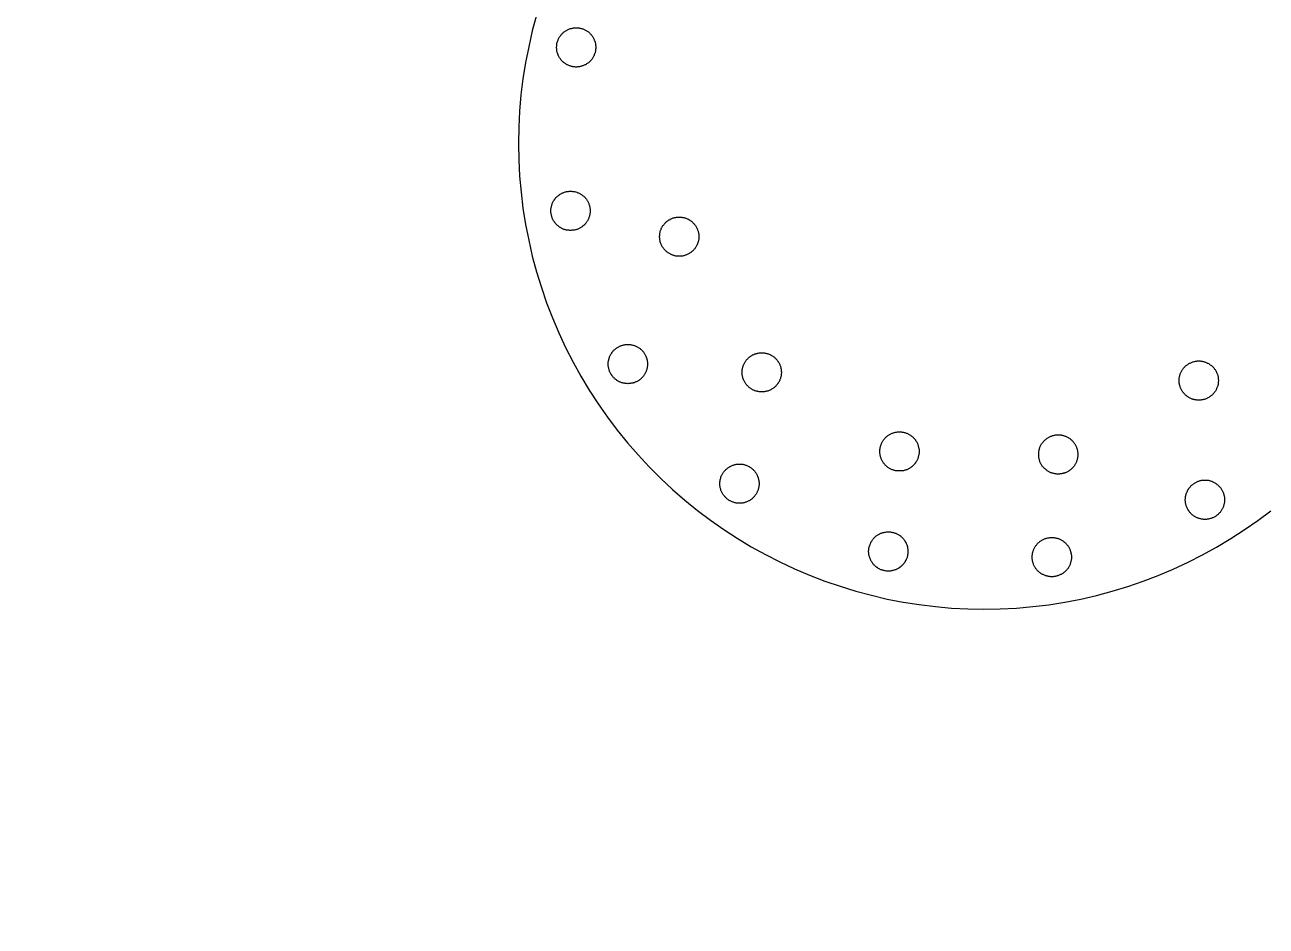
# Model space of a CAD drawing. Extents: x 1225654 to 1325654, y 924838 to 1022543.
# Drawn here: x 1247360 to 1249275, y 942346 to 943736 of the extents above; entities that cross this region are included whole.
import ezdxf

# ---------------------------------------------------------------- set-up
doc = ezdxf.new("R2010")
doc.units = 13

msp = doc.modelspace()

# ---------------------------------------------------------------- linework, layer by layer
msp.add_lwpolyline([(1260678.3, 924838.4), (1290630.1, 924838.4, 6.524121)], format="xyb", close=True)
msp.add_lwpolyline([(1260678.3, 924838.4), (1290630.1, 924838.4, 6.524121)], format="xyb", close=True)
msp.add_lwpolyline([(1248149.3, 943750.4), (1248142.8, 943726.4), (1248137.4, 943701.8), (1248132.4, 943677.3), (1248128.6, 943652.5), (1248125.4, 943627.5), (1248123.4, 943602.6), (1248122.1, 943577.6), (1248121.6, 943552.6), (1248122.1, 943527.6), (1248123.4, 943502.4), (1248125.7, 943477.7), (1248128.6, 943452.7), (1248132.6, 943428), (1248137.4, 943403.5), (1248143, 943378.9), (1248149.5, 943354.9), (1248157, 943330.8), (1248165, 943307.2), (1248174.1, 943283.7), (1248183.7, 943260.8), (1248194.3, 943238.1), (1248205.8, 943215.6), (1248218, 943193.8), (1248230.8, 943172.4), (1248244.5, 943151.3), (1248258.9, 943130.7), (1248274, 943110.7), (1248289.7, 943091.4), (1248306.1, 943072.5), (1248323.2, 943054), (1248341, 943036.3), (1248359.2, 943019.3), (1248378.1, 943002.7), (1248397.7, 942987), (1248417.5, 942971.9), (1248438.2, 942957.5), (1248459.1, 942944), (1248480.5, 942930.9), (1248502.6, 942918.8), (1248524.8, 942907.6), (1248547.5, 942897), (1248570.5, 942887), (1248593.9, 942878.1), (1248617.8, 942870), (1248641.6, 942862.5), (1248665.9, 942856.2), (1248690.2, 942850.4), (1248714.7, 942845.7), (1248739.5, 942841.8), (1248764.5, 942838.7), (1248789.5, 942836.5), (1248814.4, 942835.1), (1248839.4, 942834.6), (1248864.4, 942835.1), (1248889.5, 942836.5), (1248914.6, 942838.7), (1248939.3, 942841.6), (1248964, 942845.4), (1248988.6, 942850.4), (1249013.1, 942856), (1249037.1, 942862.3), (1249061.2, 942869.7), (1249084.9, 942877.8), (1249108.2, 942886.9), (1249131.4, 942896.5), (1249154.1, 942907.1), (1249176.4, 942918.6), (1249198.2, 942930.5), (1249219.9, 942943.6), (1249240.8, 942957.1), (1249261.5, 942971.5), (1249281.5, 942986.5)])
for points in [[(1248210.8, 943731), (1248211.6, 943731), (1248212.8, 943731), (1248213.9, 943730.8), (1248215, 943730.8), (1248215.9, 943730.6), (1248217, 943730.4), (1248218, 943730.1), (1248219, 943730), (1248220, 943729.7), (1248221.1, 943729.3), (1248222, 943728.8), (1248222.9, 943728.6), (1248224, 943728.1), (1248224.9, 943727.4), (1248225.8, 943727), (1248226.7, 943726.5), (1248227.6, 943725.9), (1248228.5, 943725.2), (1248229.4, 943724.8), (1248230.1, 943724.1), (1248231, 943723.4), (1248231.7, 943722.5), (1248232.3, 943721.8), (1248233.2, 943721.2), (1248233.9, 943720.2), (1248234.6, 943719.3), (1248235.3, 943718.7), (1248235.7, 943717.8), (1248236.4, 943716.9), (1248236.8, 943715.9), (1248237.3, 943715.1), (1248238, 943714.2), (1248238.4, 943713), (1248238.6, 943712.1), (1248239.1, 943711.3), (1248239.5, 943710.1), (1248239.7, 943709.2), (1248240, 943708.1), (1248240.2, 943707.2), (1248240.4, 943706.1), (1248240.6, 943705), (1248240.6, 943704.1), (1248240.9, 943702.9), (1248240.9, 943701.8), (1248240.9, 943700.9), (1248240.9, 943699.8), (1248240.9, 943698.6), (1248240.6, 943697.8), (1248240.6, 943696.6), (1248240.4, 943695.5), (1248240.2, 943694.6), (1248240, 943693.5), (1248239.7, 943692.6), (1248239.5, 943691.4), (1248239.1, 943690.6), (1248238.6, 943689.4), (1248238.4, 943688.5), (1248238, 943687.6), (1248237.3, 943686.7), (1248236.8, 943685.8), (1248236.4, 943684.9), (1248235.7, 943684), (1248235.3, 943683.1), (1248234.6, 943682.2), (1248233.9, 943681.3), (1248233.2, 943680.6), (1248232.3, 943679.8), (1248231.7, 943679.1), (1248231, 943678.4), (1248230.1, 943677.7), (1248229.4, 943677), (1248228.5, 943676.4), (1248227.6, 943675.7), (1248226.7, 943675.3), (1248225.8, 943674.6), (1248224.9, 943674.1), (1248224, 943673.7), (1248222.9, 943673.2), (1248222, 943672.8), (1248221.1, 943672.3), (1248220, 943672.1), (1248219, 943671.9), (1248218, 943671.4), (1248217, 943671.2), (1248215.9, 943671), (1248215, 943671), (1248213.9, 943670.7), (1248212.8, 943670.7), (1248211.6, 943670.5), (1248210.8, 943670.5), (1248209.6, 943670.5), (1248208.5, 943670.7), (1248207.6, 943670.7), (1248206.5, 943671), (1248205.3, 943671), (1248204.4, 943671.2), (1248203.3, 943671.4), (1248202.4, 943671.9), (1248201.3, 943672.1), (1248200.4, 943672.3), (1248199.3, 943672.8), (1248198.4, 943673.2), (1248197.4, 943673.7), (1248196.6, 943674.1), (1248195.7, 943674.6), (1248194.8, 943675.3), (1248193.8, 943675.7), (1248193, 943676.4), (1248192.1, 943677), (1248191.2, 943677.7), (1248190.5, 943678.4), (1248189.6, 943679.1), (1248188.9, 943679.8), (1248188.2, 943680.6), (1248187.6, 943681.3), (1248186.9, 943682.2), (1248186.2, 943683.1), (1248185.5, 943684), (1248185.1, 943684.9), (1248184.4, 943685.8), (1248183.9, 943686.7), (1248183.5, 943687.6), (1248183, 943688.5), (1248182.6, 943689.4), (1248182.3, 943690.6), (1248181.9, 943691.4), (1248181.7, 943692.6), (1248181.3, 943693.5), (1248181, 943694.6), (1248180.8, 943695.5), (1248180.8, 943696.6), (1248180.6, 943697.8), (1248180.6, 943698.6), (1248180.3, 943699.8), (1248180.3, 943700.9), (1248180.3, 943701.8), (1248180.6, 943702.9), (1248180.6, 943704.1), (1248180.8, 943705), (1248180.8, 943706.1), (1248181, 943707.2), (1248181.3, 943708.1), (1248181.7, 943709.2), (1248181.9, 943710.1), (1248182.3, 943711.3), (1248182.6, 943712.1), (1248183, 943713), (1248183.5, 943714.2), (1248183.9, 943715.1), (1248184.4, 943715.9), (1248185.1, 943716.9), (1248185.5, 943717.8), (1248186.2, 943718.7), (1248186.9, 943719.3), (1248187.6, 943720.2), (1248188.2, 943721.2), (1248188.9, 943721.8), (1248189.6, 943722.5), (1248190.5, 943723.4), (1248191.2, 943724.1), (1248192.1, 943724.8), (1248193, 943725.2), (1248193.8, 943725.9), (1248194.8, 943726.5), (1248195.7, 943727), (1248196.6, 943727.4), (1248197.4, 943728.1), (1248198.4, 943728.6), (1248199.3, 943728.8), (1248200.4, 943729.3), (1248201.3, 943729.7), (1248202.4, 943730), (1248203.3, 943730.1), (1248204.4, 943730.4), (1248205.3, 943730.6), (1248206.5, 943730.8), (1248207.6, 943730.8), (1248208.5, 943731), (1248209.6, 943731), (1248210.8, 943731), (1248210.8, 943731)], [(1248202, 943479.1), (1248203.1, 943479.1), (1248204, 943479.1), (1248205.1, 943478.8), (1248206.2, 943478.8), (1248207.2, 943478.6), (1248208.2, 943478.4), (1248209.4, 943478.1), (1248210.3, 943477.9), (1248211.4, 943477.5), (1248212.3, 943477.2), (1248213.2, 943476.8), (1248214.4, 943476.4), (1248215.2, 943475.9), (1248216.1, 943475.5), (1248217, 943475), (1248218, 943474.5), (1248218.8, 943473.9), (1248219.7, 943473.2), (1248220.6, 943472.5), (1248221.3, 943472.1), (1248222.2, 943471.2), (1248222.9, 943470.5), (1248223.8, 943469.8), (1248224.5, 943469.2), (1248225.2, 943468.3), (1248225.8, 943467.3), (1248226.5, 943466.7), (1248227.2, 943465.7), (1248227.6, 943464.9), (1248228.1, 943464), (1248228.8, 943463.1), (1248229.2, 943462.1), (1248229.6, 943461.1), (1248230.1, 943460.1), (1248230.3, 943459.2), (1248230.8, 943458.1), (1248231, 943457.2), (1248231.4, 943456.1), (1248231.7, 943455.2), (1248231.7, 943454.1), (1248231.9, 943452.9), (1248232.1, 943452), (1248232.1, 943450.9), (1248232.1, 943449.8), (1248232.1, 943448.9), (1248232.1, 943447.8), (1248232.1, 943446.7), (1248232.1, 943445.7), (1248231.9, 943444.6), (1248231.7, 943443.5), (1248231.7, 943442.6), (1248231.4, 943441.5), (1248231, 943440.6), (1248230.8, 943439.5), (1248230.3, 943438.5), (1248230.1, 943437.4), (1248229.6, 943436.5), (1248229.2, 943435.6), (1248228.8, 943434.5), (1248228.1, 943433.6), (1248227.6, 943432.7), (1248227.2, 943431.8), (1248226.5, 943431.1), (1248225.8, 943430.2), (1248225.2, 943429.3), (1248224.5, 943428.7), (1248223.8, 943427.7), (1248222.9, 943427.1), (1248222.2, 943426.4), (1248221.3, 943425.7), (1248220.6, 943425.1), (1248219.7, 943424.4), (1248218.8, 943423.7), (1248218, 943423.2), (1248217, 943422.6), (1248216.1, 943422.1), (1248215.2, 943421.7), (1248214.4, 943421.2), (1248213.2, 943420.8), (1248212.3, 943420.3), (1248211.4, 943420.1), (1248210.3, 943419.6), (1248209.4, 943419.4), (1248208.2, 943419.2), (1248207.2, 943419), (1248206.2, 943418.8), (1248205.1, 943418.8), (1248204, 943418.8), (1248203.1, 943418.5), (1248202, 943418.5), (1248200.8, 943418.5), (1248200, 943418.8), (1248198.8, 943418.8), (1248197.7, 943418.8), (1248196.8, 943419), (1248195.7, 943419.2), (1248194.8, 943419.4), (1248193.6, 943419.6), (1248192.8, 943420.1), (1248191.6, 943420.3), (1248190.7, 943420.8), (1248189.6, 943421.2), (1248188.7, 943421.7), (1248187.8, 943422.1), (1248186.9, 943422.6), (1248185.9, 943423.2), (1248185.1, 943423.7), (1248184.2, 943424.4), (1248183.3, 943425.1), (1248182.6, 943425.7), (1248181.7, 943426.4), (1248181, 943427.1), (1248180.1, 943427.7), (1248179.4, 943428.7), (1248178.7, 943429.3), (1248178.1, 943430.2), (1248177.4, 943431.1), (1248177, 943431.8), (1248176.3, 943432.7), (1248175.8, 943433.6), (1248175.1, 943434.5), (1248174.7, 943435.6), (1248174.3, 943436.5), (1248173.8, 943437.4), (1248173.6, 943438.5), (1248173.1, 943439.5), (1248172.9, 943440.6), (1248172.7, 943441.5), (1248172.5, 943442.6), (1248172.2, 943443.5), (1248172, 943444.6), (1248171.8, 943445.7), (1248171.8, 943446.7), (1248171.8, 943447.8), (1248171.8, 943448.9), (1248171.8, 943449.8), (1248171.8, 943450.9), (1248171.8, 943452), (1248172, 943452.9), (1248172.2, 943454.1), (1248172.5, 943455.2), (1248172.7, 943456.1), (1248172.9, 943457.2), (1248173.1, 943458.1), (1248173.6, 943459.2), (1248173.8, 943460.1), (1248174.3, 943461.1), (1248174.7, 943462.1), (1248175.1, 943463.1), (1248175.8, 943464), (1248176.3, 943464.9), (1248177, 943465.7), (1248177.4, 943466.7), (1248178.1, 943467.3), (1248178.7, 943468.3), (1248179.4, 943469.2), (1248180.1, 943469.8), (1248181, 943470.5), (1248181.7, 943471.2), (1248182.6, 943472.1), (1248183.3, 943472.5), (1248184.2, 943473.2), (1248185.1, 943473.9), (1248185.9, 943474.5), (1248186.9, 943475), (1248187.8, 943475.5), (1248188.7, 943475.9), (1248189.6, 943476.4), (1248190.7, 943476.8), (1248191.6, 943477.2), (1248192.8, 943477.5), (1248193.6, 943477.9), (1248194.8, 943478.1), (1248195.7, 943478.4), (1248196.8, 943478.6), (1248197.7, 943478.8), (1248198.8, 943478.8), (1248200, 943479.1), (1248200.8, 943479.1), (1248202, 943479.1), (1248202, 943479.1)], [(1248369.6, 943439.2), (1248370.5, 943439.2), (1248371.6, 943439.2), (1248372.7, 943439), (1248373.6, 943439), (1248374.8, 943438.8), (1248375.9, 943438.5), (1248376.8, 943438.3), (1248377.9, 943438.1), (1248378.8, 943437.9), (1248379.9, 943437.4), (1248380.8, 943437), (1248381.7, 943436.5), (1248382.8, 943436.3), (1248383.7, 943435.6), (1248384.7, 943435.2), (1248385.6, 943434.7), (1248386.4, 943434), (1248387.3, 943433.4), (1248388, 943432.9), (1248388.9, 943432.3), (1248389.8, 943431.6), (1248390.5, 943430.7), (1248391.2, 943430), (1248392.1, 943429.3), (1248392.8, 943428.4), (1248393.4, 943427.5), (1248393.9, 943426.8), (1248394.5, 943426), (1248395.2, 943425.1), (1248395.7, 943424.1), (1248396.1, 943423.2), (1248396.6, 943422.4), (1248397, 943421.2), (1248397.5, 943420.3), (1248397.9, 943419.4), (1248398.4, 943418.3), (1248398.6, 943417.4), (1248398.8, 943416.3), (1248399.1, 943415.4), (1248399.3, 943414.3), (1248399.5, 943413.1), (1248399.5, 943412.2), (1248399.7, 943411.1), (1248399.7, 943410), (1248399.7, 943409.1), (1248399.7, 943408), (1248399.7, 943406.8), (1248399.5, 943405.9), (1248399.5, 943404.8), (1248399.3, 943403.7), (1248399.1, 943402.8), (1248398.8, 943401.6), (1248398.6, 943400.8), (1248398.4, 943399.6), (1248397.9, 943398.7), (1248397.5, 943397.6), (1248397, 943396.7), (1248396.6, 943395.8), (1248396.1, 943394.9), (1248395.7, 943394), (1248395.2, 943392.9), (1248394.5, 943392.2), (1248393.9, 943391.3), (1248393.4, 943390.4), (1248392.8, 943389.5), (1248392.1, 943388.8), (1248391.2, 943387.9), (1248390.5, 943387.2), (1248389.8, 943386.6), (1248388.9, 943385.9), (1248388, 943385.2), (1248387.3, 943384.5), (1248386.4, 943383.9), (1248385.6, 943383.5), (1248384.7, 943382.8), (1248383.7, 943382.3), (1248382.8, 943381.9), (1248381.7, 943381.4), (1248380.8, 943380.9), (1248379.9, 943380.5), (1248378.8, 943380.3), (1248377.9, 943380), (1248376.8, 943379.6), (1248375.9, 943379.4), (1248374.8, 943379.2), (1248373.6, 943379.2), (1248372.7, 943378.9), (1248371.6, 943378.9), (1248370.5, 943378.7), (1248369.6, 943378.7), (1248368.4, 943378.7), (1248367.3, 943378.9), (1248366.4, 943378.9), (1248365.3, 943379.2), (1248364.2, 943379.2), (1248363.3, 943379.4), (1248362.1, 943379.6), (1248361.2, 943380), (1248360.1, 943380.3), (1248359.2, 943380.5), (1248358.1, 943380.9), (1248357.2, 943381.4), (1248356.3, 943381.9), (1248355.4, 943382.3), (1248354.3, 943382.8), (1248353.4, 943383.5), (1248352.7, 943383.9), (1248351.8, 943384.5), (1248350.9, 943385.2), (1248350, 943385.9), (1248349.3, 943386.6), (1248348.4, 943387.2), (1248347.7, 943387.9), (1248347.1, 943388.8), (1248346.4, 943389.5), (1248345.7, 943390.4), (1248345.1, 943391.3), (1248344.4, 943392.2), (1248343.9, 943392.9), (1248343.2, 943394), (1248342.8, 943394.9), (1248342.4, 943395.8), (1248341.9, 943396.7), (1248341.5, 943397.6), (1248341, 943398.7), (1248340.8, 943399.6), (1248340.3, 943400.8), (1248340.1, 943401.6), (1248339.9, 943402.8), (1248339.6, 943403.7), (1248339.6, 943404.8), (1248339.5, 943405.9), (1248339.5, 943406.8), (1248339.2, 943408), (1248339.2, 943409.1), (1248339.2, 943410), (1248339.5, 943411.1), (1248339.5, 943412.2), (1248339.6, 943413.1), (1248339.6, 943414.3), (1248339.9, 943415.4), (1248340.1, 943416.3), (1248340.3, 943417.4), (1248340.8, 943418.3), (1248341, 943419.4), (1248341.5, 943420.3), (1248341.9, 943421.2), (1248342.4, 943422.4), (1248342.8, 943423.2), (1248343.2, 943424.1), (1248343.9, 943425.1), (1248344.4, 943426), (1248345.1, 943426.8), (1248345.7, 943427.5), (1248346.4, 943428.4), (1248347.1, 943429.3), (1248347.7, 943430), (1248348.4, 943430.7), (1248349.3, 943431.6), (1248350, 943432.3), (1248350.9, 943432.9), (1248351.8, 943433.4), (1248352.7, 943434), (1248353.4, 943434.7), (1248354.3, 943435.2), (1248355.4, 943435.6), (1248356.3, 943436.3), (1248357.2, 943436.5), (1248358.1, 943437), (1248359.2, 943437.4), (1248360.1, 943437.9), (1248361.2, 943438.1), (1248362.1, 943438.3), (1248363.3, 943438.5), (1248364.2, 943438.8), (1248365.3, 943439), (1248366.4, 943439), (1248367.3, 943439.2), (1248368.4, 943439.2), (1248369.6, 943439.2), (1248369.6, 943439.2)], [(1248290.4, 943242.8), (1248291.5, 943242.8), (1248292.4, 943242.8), (1248293.5, 943242.8), (1248294.6, 943242.6), (1248295.6, 943242.3), (1248296.6, 943242.1), (1248297.8, 943241.9), (1248298.7, 943241.7), (1248299.8, 943241.4), (1248300.7, 943241), (1248301.6, 943240.6), (1248302.8, 943240.3), (1248303.7, 943239.9), (1248304.5, 943239.4), (1248305.5, 943238.7), (1248306.4, 943238.3), (1248307.3, 943237.6), (1248308.1, 943237.1), (1248309.1, 943236.5), (1248309.7, 943235.8), (1248310.7, 943235.1), (1248311.3, 943234.5), (1248312.2, 943233.5), (1248312.9, 943232.9), (1248313.6, 943232), (1248314.3, 943231.3), (1248314.9, 943230.4), (1248315.3, 943229.5), (1248316, 943228.6), (1248316.5, 943227.7), (1248317.2, 943226.8), (1248317.6, 943225.9), (1248318, 943225), (1248318.5, 943223.9), (1248318.7, 943223), (1248319.2, 943221.9), (1248319.4, 943221), (1248319.6, 943219.8), (1248319.9, 943219), (1248320.1, 943217.8), (1248320.3, 943216.9), (1248320.5, 943215.8), (1248320.5, 943214.7), (1248320.5, 943213.8), (1248320.5, 943212.6), (1248320.5, 943211.5), (1248320.5, 943210.6), (1248320.5, 943209.5), (1248320.3, 943208.4), (1248320.1, 943207.5), (1248319.9, 943206.3), (1248319.6, 943205.2), (1248319.4, 943204.3), (1248319.2, 943203.2), (1248318.7, 943202.3), (1248318.5, 943201.4), (1248318, 943200.3), (1248317.6, 943199.4), (1248317.2, 943198.5), (1248316.5, 943197.6), (1248316, 943196.7), (1248315.3, 943195.8), (1248314.9, 943194.9), (1248314.3, 943194), (1248313.6, 943193.1), (1248312.9, 943192.4), (1248312.2, 943191.7), (1248311.3, 943190.8), (1248310.7, 943190.2), (1248309.7, 943189.5), (1248309.1, 943188.8), (1248308.1, 943188.1), (1248307.3, 943187.4), (1248306.4, 943187), (1248305.5, 943186.3), (1248304.5, 943185.9), (1248303.7, 943185.4), (1248302.8, 943185), (1248301.6, 943184.5), (1248300.7, 943184.3), (1248299.8, 943183.8), (1248298.7, 943183.6), (1248297.8, 943183.2), (1248296.6, 943183), (1248295.6, 943183), (1248294.6, 943182.7), (1248293.5, 943182.5), (1248292.4, 943182.5), (1248291.5, 943182.5), (1248290.4, 943182.3), (1248289.3, 943182.5), (1248288.4, 943182.5), (1248287.2, 943182.5), (1248286.1, 943182.7), (1248285.2, 943183), (1248284.1, 943183), (1248282.9, 943183.2), (1248282.1, 943183.6), (1248280.9, 943183.8), (1248280, 943184.3), (1248279.1, 943184.5), (1248278, 943185), (1248277.1, 943185.4), (1248276.2, 943185.9), (1248275.3, 943186.3), (1248274.4, 943187), (1248273.5, 943187.4), (1248272.6, 943188.1), (1248271.7, 943188.8), (1248271, 943189.5), (1248270.1, 943190.2), (1248269.4, 943190.8), (1248268.5, 943191.7), (1248267.9, 943192.4), (1248267.2, 943193.1), (1248266.5, 943194), (1248265.8, 943194.9), (1248265.4, 943195.8), (1248264.7, 943196.7), (1248264.3, 943197.6), (1248263.6, 943198.5), (1248263.2, 943199.4), (1248262.7, 943200.3), (1248262.2, 943201.4), (1248262, 943202.3), (1248261.6, 943203.2), (1248261.3, 943204.3), (1248261.1, 943205.2), (1248260.9, 943206.3), (1248260.7, 943207.5), (1248260.5, 943208.4), (1248260.2, 943209.5), (1248260.2, 943210.6), (1248260.2, 943211.5), (1248260.2, 943212.6), (1248260.2, 943213.8), (1248260.2, 943214.7), (1248260.2, 943215.8), (1248260.5, 943216.9), (1248260.7, 943217.8), (1248260.9, 943219), (1248261.1, 943219.8), (1248261.3, 943221), (1248261.6, 943221.9), (1248262, 943223), (1248262.2, 943223.9), (1248262.7, 943225), (1248263.2, 943225.9), (1248263.6, 943226.8), (1248264.3, 943227.7), (1248264.7, 943228.6), (1248265.4, 943229.5), (1248265.8, 943230.4), (1248266.5, 943231.3), (1248267.2, 943232), (1248267.9, 943232.9), (1248268.5, 943233.5), (1248269.4, 943234.5), (1248270.1, 943235.1), (1248271, 943235.8), (1248271.7, 943236.5), (1248272.6, 943237.1), (1248273.5, 943237.6), (1248274.4, 943238.3), (1248275.3, 943238.7), (1248276.2, 943239.4), (1248277.1, 943239.9), (1248278, 943240.3), (1248279.1, 943240.6), (1248280, 943241), (1248280.9, 943241.4), (1248282.1, 943241.7), (1248282.9, 943241.9), (1248284.1, 943242.1), (1248285.2, 943242.3), (1248286.1, 943242.6), (1248287.2, 943242.8), (1248288.4, 943242.8), (1248289.3, 943242.8), (1248290.4, 943242.8), (1248290.4, 943242.8)], [(1248496.7, 943229.9), (1248497.8, 943229.9), (1248499, 943229.9), (1248499.9, 943229.9), (1248501, 943229.8), (1248502.1, 943229.5), (1248503, 943229.5), (1248504.1, 943229.1), (1248505, 943228.9), (1248506.2, 943228.6), (1248507.1, 943228.2), (1248508.2, 943227.9), (1248509.1, 943227.5), (1248510, 943227), (1248510.9, 943226.6), (1248512, 943225.9), (1248512.9, 943225.5), (1248513.8, 943224.8), (1248514.5, 943224.3), (1248515.4, 943223.7), (1248516.3, 943223), (1248517, 943222.3), (1248517.9, 943221.7), (1248518.5, 943220.7), (1248519.2, 943220.1), (1248519.9, 943219.2), (1248520.6, 943218.5), (1248521.2, 943217.6), (1248521.9, 943216.7), (1248522.3, 943215.8), (1248523, 943214.9), (1248523.5, 943214), (1248523.9, 943213.1), (1248524.4, 943212.2), (1248524.8, 943211.1), (1248525.2, 943210.2), (1248525.5, 943209.3), (1248525.9, 943208.2), (1248526.2, 943207.3), (1248526.4, 943206.1), (1248526.6, 943205), (1248526.6, 943204.1), (1248526.8, 943203), (1248526.8, 943201.8), (1248527.1, 943201), (1248527.1, 943199.8), (1248527.1, 943198.7), (1248526.8, 943197.8), (1248526.8, 943196.7), (1248526.6, 943195.5), (1248526.6, 943194.6), (1248526.4, 943193.5), (1248526.2, 943192.6), (1248525.9, 943191.5), (1248525.5, 943190.6), (1248525.2, 943189.5), (1248524.8, 943188.6), (1248524.4, 943187.4), (1248523.9, 943186.6), (1248523.5, 943185.7), (1248523, 943184.7), (1248522.3, 943183.8), (1248521.9, 943183), (1248521.2, 943182.1), (1248520.6, 943181.1), (1248519.9, 943180.5), (1248519.2, 943179.6), (1248518.5, 943178.9), (1248517.9, 943178), (1248517, 943177.3), (1248516.3, 943176.6), (1248515.4, 943176), (1248514.5, 943175.3), (1248513.8, 943174.9), (1248512.9, 943174.2), (1248512, 943173.7), (1248510.9, 943173), (1248510, 943172.6), (1248509.1, 943172.2), (1248508.2, 943171.7), (1248507.1, 943171.5), (1248506.2, 943171), (1248505, 943170.8), (1248504.1, 943170.6), (1248503, 943170.3), (1248502.1, 943170.1), (1248501, 943169.9), (1248499.9, 943169.7), (1248499, 943169.7), (1248497.8, 943169.7), (1248496.7, 943169.7), (1248495.8, 943169.7), (1248494.7, 943169.7), (1248493.5, 943169.7), (1248492.7, 943169.9), (1248491.5, 943170.1), (1248490.4, 943170.3), (1248489.5, 943170.6), (1248488.4, 943170.8), (1248487.5, 943171), (1248486.3, 943171.5), (1248485.5, 943171.7), (1248484.6, 943172.2), (1248483.4, 943172.6), (1248482.5, 943173), (1248481.6, 943173.7), (1248480.7, 943174.2), (1248479.8, 943174.9), (1248478.9, 943175.3), (1248478.3, 943176), (1248477.4, 943176.6), (1248476.4, 943177.3), (1248475.8, 943178), (1248475.1, 943178.9), (1248474.4, 943179.6), (1248473.5, 943180.5), (1248472.8, 943181.1), (1248472.4, 943182.1), (1248471.7, 943183), (1248471.1, 943183.8), (1248470.6, 943184.7), (1248470.2, 943185.7), (1248469.7, 943186.6), (1248469.2, 943187.4), (1248468.8, 943188.6), (1248468.3, 943189.5), (1248468.1, 943190.6), (1248467.7, 943191.5), (1248467.5, 943192.6), (1248467.2, 943193.5), (1248467, 943194.6), (1248466.8, 943195.5), (1248466.8, 943196.7), (1248466.6, 943197.8), (1248466.6, 943198.7), (1248466.6, 943199.8), (1248466.6, 943201), (1248466.6, 943201.8), (1248466.8, 943203), (1248466.8, 943204.1), (1248467, 943205), (1248467.2, 943206.1), (1248467.5, 943207.3), (1248467.7, 943208.2), (1248468.1, 943209.3), (1248468.3, 943210.2), (1248468.8, 943211.1), (1248469.2, 943212.2), (1248469.7, 943213.1), (1248470.2, 943214), (1248470.6, 943214.9), (1248471.1, 943215.8), (1248471.7, 943216.7), (1248472.4, 943217.6), (1248472.8, 943218.5), (1248473.5, 943219.2), (1248474.4, 943220.1), (1248475.1, 943220.7), (1248475.8, 943221.7), (1248476.4, 943222.3), (1248477.4, 943223), (1248478.3, 943223.7), (1248478.9, 943224.3), (1248479.8, 943224.8), (1248480.7, 943225.5), (1248481.6, 943225.9), (1248482.5, 943226.6), (1248483.4, 943227), (1248484.6, 943227.5), (1248485.5, 943227.9), (1248486.3, 943228.2), (1248487.5, 943228.6), (1248488.4, 943228.9), (1248489.5, 943229.1), (1248490.4, 943229.5), (1248491.5, 943229.5), (1248492.7, 943229.8), (1248493.5, 943229.9), (1248494.7, 943229.9), (1248495.8, 943229.9), (1248496.7, 943229.9), (1248496.7, 943229.9)], [(1249170.6, 943217.4), (1249171.7, 943217.4), (1249172.8, 943217.4), (1249173.7, 943217.1), (1249174.9, 943217.1), (1249176, 943216.9), (1249176.9, 943216.7), (1249178, 943216.5), (1249178.9, 943216.2), (1249180, 943215.8), (1249180.9, 943215.6), (1249182.1, 943215.1), (1249182.9, 943214.7), (1249183.8, 943214.2), (1249184.8, 943213.8), (1249185.9, 943213.3), (1249186.8, 943212.9), (1249187.4, 943212.2), (1249188.4, 943211.5), (1249189.3, 943211.1), (1249190.1, 943210.4), (1249190.8, 943209.7), (1249191.7, 943208.8), (1249192.4, 943208.2), (1249193.1, 943207.5), (1249193.7, 943206.6), (1249194.4, 943205.7), (1249195.1, 943205), (1249195.8, 943204.1), (1249196.2, 943203.2), (1249196.9, 943202.3), (1249197.3, 943201.4), (1249197.8, 943200.5), (1249198.2, 943199.4), (1249198.7, 943198.5), (1249199.2, 943197.6), (1249199.4, 943196.5), (1249199.8, 943195.5), (1249200.1, 943194.4), (1249200.3, 943193.5), (1249200.5, 943192.4), (1249200.5, 943191.3), (1249200.7, 943190.4), (1249200.7, 943189.3), (1249200.9, 943188.1), (1249200.9, 943187.2), (1249200.9, 943186.1), (1249200.7, 943185), (1249200.7, 943184.1), (1249200.5, 943183), (1249200.5, 943181.8), (1249200.3, 943180.9), (1249200.1, 943179.8), (1249199.8, 943178.9), (1249199.4, 943177.8), (1249199.2, 943176.9), (1249198.7, 943175.8), (1249198.2, 943174.9), (1249197.8, 943173.9), (1249197.3, 943173), (1249196.9, 943171.9), (1249196.2, 943171), (1249195.8, 943170.3), (1249195.1, 943169.4), (1249194.4, 943168.6), (1249193.7, 943167.7), (1249193.1, 943167), (1249192.4, 943166.1), (1249191.7, 943165.4), (1249190.8, 943164.7), (1249190.1, 943164.1), (1249189.3, 943163.4), (1249188.4, 943162.7), (1249187.4, 943162.1), (1249186.8, 943161.6), (1249185.9, 943160.9), (1249184.8, 943160.5), (1249183.8, 943160), (1249182.9, 943159.5), (1249182.1, 943159.1), (1249180.9, 943158.6), (1249180, 943158.5), (1249178.9, 943158), (1249178, 943157.8), (1249176.9, 943157.5), (1249176, 943157.3), (1249174.9, 943157.3), (1249173.7, 943157.1), (1249172.8, 943157.1), (1249171.7, 943156.9), (1249170.6, 943156.9), (1249169.7, 943156.9), (1249168.5, 943157.1), (1249167.4, 943157.1), (1249166.5, 943157.3), (1249165.4, 943157.3), (1249164.3, 943157.5), (1249163.4, 943157.8), (1249162.2, 943158), (1249161.3, 943158.5), (1249160.2, 943158.6), (1249159.3, 943159.1), (1249158.4, 943159.5), (1249157.3, 943160), (1249156.4, 943160.5), (1249155.5, 943160.9), (1249154.6, 943161.6), (1249153.7, 943162.1), (1249152.8, 943162.7), (1249152.1, 943163.4), (1249151.2, 943164.1), (1249150.3, 943164.7), (1249149.7, 943165.4), (1249149, 943166.1), (1249148.1, 943167), (1249147.4, 943167.7), (1249146.7, 943168.6), (1249146.3, 943169.4), (1249145.6, 943170.3), (1249144.9, 943171), (1249144.5, 943171.9), (1249144, 943173), (1249143.6, 943173.9), (1249143.2, 943174.9), (1249142.7, 943175.8), (1249142.2, 943176.9), (1249142, 943177.8), (1249141.6, 943178.9), (1249141.3, 943179.8), (1249141.1, 943180.9), (1249140.9, 943181.8), (1249140.6, 943183), (1249140.6, 943184.1), (1249140.4, 943185), (1249140.4, 943186.1), (1249140.4, 943187.2), (1249140.4, 943188.1), (1249140.4, 943189.3), (1249140.6, 943190.4), (1249140.6, 943191.3), (1249140.9, 943192.4), (1249141.1, 943193.5), (1249141.3, 943194.4), (1249141.6, 943195.5), (1249142, 943196.5), (1249142.2, 943197.6), (1249142.7, 943198.5), (1249143.2, 943199.4), (1249143.6, 943200.5), (1249144, 943201.4), (1249144.5, 943202.3), (1249144.9, 943203.2), (1249145.6, 943204.1), (1249146.3, 943205), (1249146.7, 943205.7), (1249147.4, 943206.6), (1249148.1, 943207.5), (1249149, 943208.2), (1249149.7, 943208.8), (1249150.3, 943209.7), (1249151.2, 943210.4), (1249152.1, 943211.1), (1249152.8, 943211.5), (1249153.7, 943212.2), (1249154.6, 943212.9), (1249155.5, 943213.3), (1249156.4, 943213.8), (1249157.3, 943214.2), (1249158.4, 943214.7), (1249159.3, 943215.1), (1249160.2, 943215.6), (1249161.3, 943215.8), (1249162.2, 943216.2), (1249163.4, 943216.5), (1249164.3, 943216.7), (1249165.4, 943216.9), (1249166.5, 943217.1), (1249167.4, 943217.1), (1249168.5, 943217.4), (1249169.7, 943217.4), (1249170.6, 943217.4), (1249170.6, 943217.4)], [(1248709.1, 943108), (1248710.2, 943108), (1248711.1, 943108), (1248712.2, 943108), (1248713.4, 943107.8), (1248714.3, 943107.6), (1248715.4, 943107.4), (1248716.3, 943107.1), (1248717.4, 943106.9), (1248718.5, 943106.7), (1248719.4, 943106.2), (1248720.4, 943106), (1248721.5, 943105.5), (1248722.4, 943105.1), (1248723.3, 943104.7), (1248724.2, 943104), (1248725.1, 943103.5), (1248726, 943102.8), (1248726.9, 943102.4), (1248727.8, 943101.7), (1248728.5, 943101.1), (1248729.3, 943100.4), (1248730, 943099.7), (1248730.9, 943098.8), (1248731.6, 943098.1), (1248732.3, 943097.2), (1248732.9, 943096.6), (1248733.6, 943095.6), (1248734.1, 943094.7), (1248734.8, 943093.9), (1248735.2, 943093), (1248735.9, 943092), (1248736.3, 943091.1), (1248736.8, 943090.3), (1248737.2, 943089.1), (1248737.4, 943088.2), (1248737.9, 943087.1), (1248738.1, 943086.2), (1248738.4, 943085.1), (1248738.6, 943084.2), (1248738.8, 943083.1), (1248739, 943082.2), (1248739.3, 943081), (1248739.3, 943079.9), (1248739.3, 943079), (1248739.3, 943077.9), (1248739.3, 943076.7), (1248739.3, 943075.9), (1248739.3, 943074.7), (1248739, 943073.6), (1248738.8, 943072.7), (1248738.6, 943071.6), (1248738.4, 943070.4), (1248738.1, 943069.5), (1248737.9, 943068.4), (1248737.4, 943067.5), (1248737.2, 943066.6), (1248736.8, 943065.5), (1248736.3, 943064.6), (1248735.9, 943063.7), (1248735.2, 943062.8), (1248734.8, 943061.9), (1248734.1, 943061), (1248733.6, 943060.1), (1248732.9, 943059.2), (1248732.3, 943058.5), (1248731.6, 943057.6), (1248730.9, 943057), (1248730, 943056), (1248729.3, 943055.4), (1248728.5, 943054.7), (1248727.8, 943054), (1248726.9, 943053.4), (1248726, 943052.9), (1248725.1, 943052.2), (1248724.2, 943051.8), (1248723.3, 943051.1), (1248722.4, 943050.7), (1248721.5, 943050.2), (1248720.4, 943049.8), (1248719.4, 943049.5), (1248718.5, 943049.1), (1248717.4, 943048.8), (1248716.3, 943048.6), (1248715.4, 943048.2), (1248714.3, 943048.2), (1248713.4, 943047.9), (1248712.2, 943047.8), (1248711.1, 943047.8), (1248710.2, 943047.8), (1248709.1, 943047.8), (1248708, 943047.8), (1248707.1, 943047.8), (1248706, 943047.8), (1248704.8, 943047.9), (1248703.9, 943048.2), (1248702.8, 943048.2), (1248701.7, 943048.6), (1248700.8, 943048.8), (1248699.7, 943049.1), (1248698.8, 943049.5), (1248697.8, 943049.8), (1248696.7, 943050.2), (1248695.8, 943050.7), (1248694.9, 943051.1), (1248694, 943051.8), (1248693.1, 943052.2), (1248692.2, 943052.9), (1248691.3, 943053.4), (1248690.4, 943054), (1248689.7, 943054.7), (1248688.9, 943055.4), (1248688.2, 943056), (1248687.3, 943057), (1248686.6, 943057.6), (1248686, 943058.5), (1248685.3, 943059.2), (1248684.6, 943060.1), (1248684.1, 943061), (1248683.4, 943061.9), (1248683, 943062.8), (1248682.4, 943063.7), (1248681.9, 943064.6), (1248681.4, 943065.5), (1248681, 943066.6), (1248680.8, 943067.5), (1248680.3, 943068.4), (1248680.1, 943069.5), (1248679.8, 943070.4), (1248679.6, 943071.6), (1248679.4, 943072.7), (1248679.2, 943073.6), (1248678.9, 943074.7), (1248678.9, 943075.9), (1248678.9, 943076.7), (1248678.9, 943077.9), (1248678.9, 943079), (1248678.9, 943079.9), (1248678.9, 943081), (1248679.2, 943082.2), (1248679.4, 943083.1), (1248679.6, 943084.2), (1248679.8, 943085.1), (1248680.1, 943086.2), (1248680.3, 943087.1), (1248680.8, 943088.2), (1248681, 943089.1), (1248681.4, 943090.3), (1248681.9, 943091.1), (1248682.4, 943092), (1248683, 943093), (1248683.4, 943093.9), (1248684.1, 943094.7), (1248684.6, 943095.6), (1248685.3, 943096.6), (1248686, 943097.2), (1248686.6, 943098.1), (1248687.3, 943098.8), (1248688.2, 943099.7), (1248688.9, 943100.4), (1248689.7, 943101.1), (1248690.4, 943101.7), (1248691.3, 943102.4), (1248692.2, 943102.8), (1248693.1, 943103.5), (1248694, 943104), (1248694.9, 943104.7), (1248695.8, 943105.1), (1248696.7, 943105.5), (1248697.8, 943106), (1248698.8, 943106.2), (1248699.7, 943106.7), (1248700.8, 943106.9), (1248701.7, 943107.1), (1248702.8, 943107.4), (1248703.9, 943107.6), (1248704.8, 943107.8), (1248706, 943108), (1248707.1, 943108), (1248708, 943108), (1248709.1, 943108), (1248709.1, 943108)], [(1248953.9, 943103.5), (1248955, 943103.5), (1248955.9, 943103.5), (1248957.1, 943103.3), (1248958.2, 943103.3), (1248959.1, 943103.1), (1248960.2, 943102.8), (1248961.3, 943102.6), (1248962.2, 943102.4), (1248963.4, 943101.9), (1248964.3, 943101.7), (1248965.1, 943101.3), (1248966.3, 943100.8), (1248967.2, 943100.4), (1248968.1, 943099.9), (1248969, 943099.5), (1248969.9, 943098.8), (1248970.8, 943098.3), (1248971.7, 943097.7), (1248972.6, 943097), (1248973.2, 943096.3), (1248974.2, 943095.6), (1248974.8, 943095), (1248975.7, 943094.3), (1248976.4, 943093.4), (1248977.1, 943092.7), (1248977.8, 943091.8), (1248978.4, 943090.9), (1248978.8, 943090.3), (1248979.5, 943089.4), (1248980, 943088.4), (1248980.7, 943087.5), (1248981.1, 943086.4), (1248981.6, 943085.5), (1248982, 943084.6), (1248982.3, 943083.5), (1248982.7, 943082.6), (1248982.9, 943081.7), (1248983.1, 943080.6), (1248983.4, 943079.5), (1248983.6, 943078.6), (1248983.8, 943077.4), (1248984, 943076.5), (1248984, 943075.4), (1248984, 943074.3), (1248984, 943073.1), (1248984, 943072.3), (1248984, 943071.1), (1248984, 943070), (1248983.8, 943069.1), (1248983.6, 943068), (1248983.4, 943067.1), (1248983.1, 943065.9), (1248982.9, 943064.8), (1248982.7, 943063.9), (1248982.3, 943062.8), (1248982, 943061.9), (1248981.6, 943061), (1248981.1, 943060.1), (1248980.7, 943059), (1248980, 943058.1), (1248979.5, 943057.2), (1248978.8, 943056.3), (1248978.4, 943055.4), (1248977.8, 943054.7), (1248977.1, 943053.8), (1248976.4, 943053.1), (1248975.7, 943052.2), (1248974.8, 943051.5), (1248974.2, 943050.9), (1248973.2, 943050.2), (1248972.6, 943049.5), (1248971.7, 943048.8), (1248970.8, 943048.2), (1248969.9, 943047.5), (1248969, 943047.1), (1248968.1, 943046.6), (1248967.2, 943046.2), (1248966.3, 943045.7), (1248965.1, 943045.2), (1248964.3, 943044.8), (1248963.4, 943044.6), (1248962.2, 943044.2), (1248961.3, 943043.9), (1248960.2, 943043.7), (1248959.1, 943043.5), (1248958.2, 943043.2), (1248957.1, 943043.2), (1248955.9, 943043), (1248955, 943043), (1248953.9, 943043), (1248952.8, 943043), (1248951.9, 943043), (1248950.7, 943043.2), (1248949.6, 943043.2), (1248948.7, 943043.5), (1248947.6, 943043.7), (1248946.5, 943043.9), (1248945.6, 943044.2), (1248944.4, 943044.6), (1248943.5, 943044.8), (1248942.7, 943045.2), (1248941.5, 943045.7), (1248940.6, 943046.2), (1248939.7, 943046.6), (1248938.8, 943047.1), (1248937.9, 943047.5), (1248937, 943048.2), (1248936.1, 943048.8), (1248935.2, 943049.5), (1248934.6, 943050.2), (1248933.6, 943050.9), (1248933, 943051.5), (1248932.1, 943052.2), (1248931.4, 943053.1), (1248930.7, 943053.8), (1248930, 943054.7), (1248929.4, 943055.4), (1248928.9, 943056.3), (1248928.3, 943057.2), (1248927.8, 943058.1), (1248927.1, 943059), (1248926.7, 943060.1), (1248926.2, 943061), (1248925.8, 943061.9), (1248925.5, 943062.8), (1248925.1, 943063.9), (1248924.9, 943064.8), (1248924.7, 943065.9), (1248924.4, 943067.1), (1248924.2, 943068), (1248924, 943069.1), (1248923.8, 943070), (1248923.8, 943071.1), (1248923.8, 943072.3), (1248923.8, 943073.1), (1248923.8, 943074.3), (1248923.8, 943075.4), (1248923.8, 943076.5), (1248924, 943077.4), (1248924.2, 943078.6), (1248924.4, 943079.5), (1248924.7, 943080.6), (1248924.9, 943081.7), (1248925.1, 943082.6), (1248925.5, 943083.5), (1248925.8, 943084.6), (1248926.2, 943085.5), (1248926.7, 943086.4), (1248927.1, 943087.5), (1248927.8, 943088.4), (1248928.3, 943089.4), (1248928.9, 943090.3), (1248929.4, 943090.9), (1248930, 943091.8), (1248930.7, 943092.7), (1248931.4, 943093.4), (1248932.1, 943094.3), (1248933, 943095), (1248933.6, 943095.6), (1248934.6, 943096.3), (1248935.2, 943097), (1248936.1, 943097.7), (1248937, 943098.3), (1248937.9, 943098.8), (1248938.8, 943099.5), (1248939.7, 943099.9), (1248940.6, 943100.4), (1248941.5, 943100.8), (1248942.7, 943101.3), (1248943.5, 943101.7), (1248944.4, 943101.9), (1248945.6, 943102.4), (1248946.5, 943102.6), (1248947.6, 943102.8), (1248948.7, 943103.1), (1248949.6, 943103.3), (1248950.7, 943103.3), (1248951.9, 943103.5), (1248952.8, 943103.5), (1248953.9, 943103.5), (1248953.9, 943103.5)], [(1248462.5, 943058.5), (1248463.4, 943058.5), (1248464.5, 943058.5), (1248465.6, 943058.3), (1248466.6, 943058.3), (1248467.7, 943058.1), (1248468.8, 943057.9), (1248469.7, 943057.6), (1248470.8, 943057.4), (1248471.7, 943057), (1248472.8, 943056.7), (1248473.8, 943056.3), (1248474.7, 943055.8), (1248475.8, 943055.4), (1248476.7, 943054.9), (1248477.6, 943054.5), (1248478.5, 943053.8), (1248479.4, 943053.4), (1248480.3, 943052.7), (1248481, 943052), (1248481.9, 943051.3), (1248482.7, 943050.7), (1248483.4, 943050), (1248484.1, 943049.3), (1248485, 943048.4), (1248485.7, 943047.8), (1248486.3, 943046.8), (1248486.8, 943045.9), (1248487.5, 943045.2), (1248488.2, 943044.3), (1248488.6, 943043.5), (1248489.1, 943042.6), (1248489.7, 943041.4), (1248489.9, 943040.6), (1248490.4, 943039.6), (1248490.8, 943038.5), (1248491.3, 943037.6), (1248491.5, 943036.5), (1248491.8, 943035.6), (1248492, 943034.4), (1248492.2, 943033.5), (1248492.4, 943032.4), (1248492.4, 943031.3), (1248492.7, 943030.4), (1248492.7, 943029.3), (1248492.7, 943028.1), (1248492.7, 943027.2), (1248492.7, 943026.1), (1248492.4, 943025), (1248492.4, 943024.1), (1248492.2, 943022.9), (1248492, 943021.9), (1248491.8, 943020.9), (1248491.5, 943019.8), (1248491.3, 943018.9), (1248490.8, 943017.8), (1248490.4, 943016.9), (1248489.9, 943016), (1248489.7, 943015.1), (1248489.1, 943014), (1248488.6, 943013.1), (1248488.2, 943012.1), (1248487.5, 943011.3), (1248486.8, 943010.4), (1248486.3, 943009.7), (1248485.7, 943008.8), (1248485, 943008.1), (1248484.1, 943007.2), (1248483.4, 943006.5), (1248482.7, 943005.9), (1248481.9, 943004.9), (1248481, 943004.5), (1248480.3, 943003.9), (1248479.4, 943003.2), (1248478.5, 943002.5), (1248477.6, 943002), (1248476.7, 943001.6), (1248475.8, 943001.2), (1248474.7, 943000.7), (1248473.8, 943000.3), (1248472.8, 942999.8), (1248471.7, 942999.6), (1248470.8, 942999.1), (1248469.7, 942998.9), (1248468.8, 942998.7), (1248467.7, 942998.4), (1248466.6, 942998.2), (1248465.6, 942998.2), (1248464.5, 942998), (1248463.4, 942998), (1248462.5, 942998), (1248461.4, 942998), (1248460.3, 942998), (1248459.4, 942998.2), (1248458.2, 942998.2), (1248457.1, 942998.4), (1248456.2, 942998.7), (1248455.1, 942998.9), (1248454.2, 942999.1), (1248453.1, 942999.6), (1248452.2, 942999.8), (1248451, 943000.3), (1248450.2, 943000.7), (1248449.2, 943001.2), (1248448.3, 943001.6), (1248447.4, 943002), (1248446.3, 943002.5), (1248445.6, 943003.2), (1248444.7, 943003.9), (1248443.8, 943004.5), (1248443, 943004.9), (1248442.3, 943005.9), (1248441.4, 943006.5), (1248440.7, 943007.2), (1248440, 943008.1), (1248439.4, 943008.8), (1248438.7, 943009.7), (1248438, 943010.4), (1248437.3, 943011.3), (1248436.8, 943012.1), (1248436.2, 943013.1), (1248435.8, 943014), (1248435.3, 943015.1), (1248434.8, 943016), (1248434.4, 943016.9), (1248433.9, 943017.8), (1248433.7, 943018.9), (1248433.5, 943019.8), (1248433, 943020.9), (1248432.8, 943021.9), (1248432.6, 943022.9), (1248432.6, 943024.1), (1248432.3, 943025), (1248432.3, 943026.1), (1248432.2, 943027.2), (1248432.2, 943028.1), (1248432.2, 943029.3), (1248432.3, 943030.4), (1248432.3, 943031.3), (1248432.6, 943032.4), (1248432.6, 943033.5), (1248432.8, 943034.4), (1248433, 943035.6), (1248433.5, 943036.5), (1248433.7, 943037.6), (1248433.9, 943038.5), (1248434.4, 943039.6), (1248434.8, 943040.6), (1248435.3, 943041.4), (1248435.8, 943042.6), (1248436.2, 943043.5), (1248436.8, 943044.3), (1248437.3, 943045.2), (1248438, 943045.9), (1248438.7, 943046.8), (1248439.4, 943047.8), (1248440, 943048.4), (1248440.7, 943049.3), (1248441.4, 943050), (1248442.3, 943050.7), (1248443, 943051.3), (1248443.8, 943052), (1248444.7, 943052.7), (1248445.6, 943053.4), (1248446.3, 943053.8), (1248447.4, 943054.5), (1248448.3, 943054.9), (1248449.2, 943055.4), (1248450.2, 943055.8), (1248451, 943056.3), (1248452.2, 943056.7), (1248453.1, 943057), (1248454.2, 943057.4), (1248455.1, 943057.6), (1248456.2, 943057.9), (1248457.1, 943058.1), (1248458.2, 943058.3), (1248459.4, 943058.3), (1248460.3, 943058.5), (1248461.4, 943058.5), (1248462.5, 943058.5), (1248462.5, 943058.5)], [(1249180.2, 943033.8), (1249181.2, 943033.8), (1249182.3, 943033.5), (1249183.4, 943033.5), (1249184.3, 943033.4), (1249185.4, 943033.4), (1249186.5, 943033.1), (1249187.4, 943032.9), (1249188.6, 943032.4), (1249189.5, 943032.2), (1249190.6, 943032), (1249191.5, 943031.5), (1249192.4, 943031.1), (1249193.5, 943030.6), (1249194.4, 943030.1), (1249195.3, 943029.7), (1249196.2, 943029.1), (1249197.1, 943028.6), (1249198, 943027.9), (1249198.7, 943027.2), (1249199.6, 943026.5), (1249200.5, 943025.9), (1249201.2, 943025.2), (1249201.8, 943024.5), (1249202.8, 943023.6), (1249203.4, 943022.9), (1249204.1, 943022.1), (1249204.5, 943021.2), (1249205.2, 943020.3), (1249205.9, 943019.3), (1249206.4, 943018.5), (1249206.8, 943017.6), (1249207.3, 943016.7), (1249207.7, 943015.7), (1249208.1, 943014.9), (1249208.6, 943013.7), (1249208.8, 943012.8), (1249209.3, 943011.7), (1249209.5, 943010.8), (1249209.7, 943009.7), (1249210, 943008.8), (1249210.2, 943007.7), (1249210.2, 943006.5), (1249210.4, 943005.6), (1249210.4, 943004.5), (1249210.4, 943003.4), (1249210.4, 943002.5), (1249210.4, 943001.3), (1249210.2, 943000.3), (1249210.2, 942999.3), (1249210, 942998.2), (1249209.7, 942997.1), (1249209.5, 942996.2), (1249209.3, 942995.1), (1249208.8, 942994.1), (1249208.6, 942993.1), (1249208.1, 942992.1), (1249207.7, 942991.2), (1249207.3, 942990.1), (1249206.8, 942989.2), (1249206.4, 942988.3), (1249205.9, 942987.4), (1249205.2, 942986.5), (1249204.5, 942985.6), (1249204.1, 942984.7), (1249203.4, 942984), (1249202.8, 942983.2), (1249201.8, 942982.5), (1249201.2, 942981.8), (1249200.5, 942980.9), (1249199.6, 942980.2), (1249198.7, 942979.6), (1249198, 942978.9), (1249197.1, 942978.4), (1249196.2, 942977.7), (1249195.3, 942977.3), (1249194.4, 942976.8), (1249193.5, 942976.2), (1249192.4, 942975.7), (1249191.5, 942975.5), (1249190.6, 942975.1), (1249189.5, 942974.6), (1249188.6, 942974.4), (1249187.4, 942974.1), (1249186.5, 942973.9), (1249185.4, 942973.7), (1249184.3, 942973.5), (1249183.4, 942973.5), (1249182.3, 942973.2), (1249181.2, 942973.2), (1249180.2, 942973.2), (1249179.1, 942973.2), (1249178, 942973.2), (1249177.1, 942973.5), (1249176, 942973.5), (1249174.9, 942973.7), (1249174, 942973.9), (1249172.8, 942974.1), (1249171.9, 942974.4), (1249170.8, 942974.6), (1249169.9, 942975.1), (1249168.8, 942975.5), (1249167.9, 942975.7), (1249167, 942976.2), (1249166.1, 942976.8), (1249164.9, 942977.3), (1249164.1, 942977.7), (1249163.4, 942978.4), (1249162.5, 942978.9), (1249161.6, 942979.6), (1249160.7, 942980.2), (1249160, 942980.9), (1249159.1, 942981.8), (1249158.4, 942982.5), (1249157.7, 942983.2), (1249157.1, 942984), (1249156.4, 942984.7), (1249155.7, 942985.6), (1249155, 942986.5), (1249154.6, 942987.4), (1249153.9, 942988.3), (1249153.5, 942989.2), (1249153, 942990.1), (1249152.6, 942991.2), (1249152.1, 942992.1), (1249151.7, 942993.1), (1249151.4, 942994.1), (1249151, 942995.1), (1249150.8, 942996.2), (1249150.5, 942997.1), (1249150.3, 942998.2), (1249150.3, 942999.3), (1249150.1, 943000.3), (1249150.1, 943001.3), (1249149.9, 943002.5), (1249149.9, 943003.4), (1249149.9, 943004.5), (1249150.1, 943005.6), (1249150.1, 943006.5), (1249150.3, 943007.7), (1249150.3, 943008.8), (1249150.5, 943009.7), (1249150.8, 943010.8), (1249151, 943011.7), (1249151.4, 943012.8), (1249151.7, 943013.7), (1249152.1, 943014.9), (1249152.6, 943015.7), (1249153, 943016.7), (1249153.5, 943017.6), (1249153.9, 943018.5), (1249154.6, 943019.3), (1249155, 943020.3), (1249155.7, 943021.2), (1249156.4, 943022.1), (1249157.1, 943022.9), (1249157.7, 943023.6), (1249158.4, 943024.5), (1249159.1, 943025.2), (1249160, 943025.9), (1249160.7, 943026.5), (1249161.6, 943027.2), (1249162.5, 943027.9), (1249163.4, 943028.6), (1249164.1, 943029.1), (1249164.9, 943029.7), (1249166.1, 943030.1), (1249167, 943030.6), (1249167.9, 943031.1), (1249168.8, 943031.5), (1249169.9, 943032), (1249170.8, 943032.2), (1249171.9, 943032.4), (1249172.8, 943032.9), (1249174, 943033.1), (1249174.9, 943033.4), (1249176, 943033.4), (1249177.1, 943033.5), (1249178, 943033.5), (1249179.1, 943033.8), (1249180.2, 943033.8), (1249180.2, 943033.8)], [(1248692, 942953.9), (1248692.9, 942953.9), (1248694, 942953.9), (1248695.2, 942953.9), (1248696.3, 942953.7), (1248697.2, 942953.5), (1248698.3, 942953.2), (1248699.2, 942953), (1248700.3, 942952.8), (1248701.2, 942952.5), (1248702.4, 942952.1), (1248703.3, 942951.9), (1248704.1, 942951.4), (1248705.3, 942951), (1248706.2, 942950.5), (1248707.1, 942949.9), (1248708, 942949.4), (1248708.9, 942948.7), (1248709.8, 942948.3), (1248710.7, 942947.6), (1248711.3, 942946.9), (1248712.2, 942946.3), (1248712.9, 942945.6), (1248713.6, 942944.7), (1248714.5, 942944), (1248715.2, 942943.1), (1248715.8, 942942.4), (1248716.5, 942941.5), (1248717, 942940.6), (1248717.7, 942939.7), (1248718.1, 942938.8), (1248718.5, 942937.9), (1248719.2, 942937), (1248719.7, 942936.1), (1248719.9, 942935), (1248720.4, 942934.1), (1248720.8, 942933.2), (1248721, 942932.1), (1248721.3, 942931.2), (1248721.5, 942930), (1248721.7, 942928.9), (1248721.9, 942928), (1248721.9, 942926.9), (1248722.1, 942925.8), (1248722.1, 942924.9), (1248722.1, 942923.7), (1248722.1, 942922.7), (1248722.1, 942921.7), (1248721.9, 942920.6), (1248721.9, 942919.5), (1248721.7, 942918.6), (1248721.5, 942917.5), (1248721.3, 942916.5), (1248721, 942915.4), (1248720.8, 942914.3), (1248720.4, 942913.4), (1248719.9, 942912.5), (1248719.7, 942911.4), (1248719.2, 942910.5), (1248718.5, 942909.6), (1248718.1, 942908.6), (1248717.7, 942907.8), (1248717, 942906.9), (1248716.5, 942906), (1248715.8, 942905), (1248715.2, 942904.4), (1248714.5, 942903.5), (1248713.6, 942902.8), (1248712.9, 942901.9), (1248712.2, 942901.3), (1248711.3, 942900.6), (1248710.7, 942899.9), (1248709.8, 942899.2), (1248708.9, 942898.8), (1248708, 942898.1), (1248707.1, 942897.7), (1248706.2, 942897), (1248705.3, 942896.5), (1248704.1, 942896.1), (1248703.3, 942895.6), (1248702.4, 942895.4), (1248701.2, 942894.9), (1248700.3, 942894.7), (1248699.2, 942894.5), (1248698.3, 942894.2), (1248697.2, 942894.1), (1248696.3, 942893.8), (1248695.2, 942893.6), (1248694, 942893.6), (1248692.9, 942893.6), (1248692, 942893.6), (1248690.9, 942893.6), (1248689.7, 942893.6), (1248688.9, 942893.6), (1248687.7, 942893.8), (1248686.6, 942894.1), (1248685.7, 942894.2), (1248684.6, 942894.5), (1248683.7, 942894.7), (1248682.5, 942894.9), (1248681.7, 942895.4), (1248680.5, 942895.6), (1248679.6, 942896.1), (1248678.8, 942896.5), (1248677.8, 942897), (1248676.9, 942897.7), (1248676, 942898.1), (1248675.2, 942898.8), (1248674.2, 942899.2), (1248673.3, 942899.9), (1248672.4, 942900.6), (1248671.7, 942901.3), (1248670.9, 942901.9), (1248670.2, 942902.8), (1248669.5, 942903.5), (1248668.8, 942904.4), (1248668.1, 942905), (1248667.5, 942906), (1248666.8, 942906.9), (1248666.4, 942907.8), (1248665.7, 942908.6), (1248665.2, 942909.6), (1248664.8, 942910.5), (1248664.4, 942911.4), (1248663.9, 942912.5), (1248663.7, 942913.4), (1248663.2, 942914.3), (1248663, 942915.4), (1248662.5, 942916.5), (1248662.3, 942917.5), (1248662.1, 942918.6), (1248662.1, 942919.5), (1248661.8, 942920.6), (1248661.8, 942921.7), (1248661.6, 942922.7), (1248661.6, 942923.7), (1248661.6, 942924.9), (1248661.8, 942925.8), (1248661.8, 942926.9), (1248662.1, 942928), (1248662.1, 942928.9), (1248662.3, 942930), (1248662.5, 942931.2), (1248663, 942932.1), (1248663.2, 942933.2), (1248663.7, 942934.1), (1248663.9, 942935), (1248664.4, 942936.1), (1248664.8, 942937), (1248665.2, 942937.9), (1248665.7, 942938.8), (1248666.4, 942939.7), (1248666.8, 942940.6), (1248667.5, 942941.5), (1248668.1, 942942.4), (1248668.8, 942943.1), (1248669.5, 942944), (1248670.2, 942944.7), (1248670.9, 942945.6), (1248671.7, 942946.3), (1248672.4, 942946.9), (1248673.3, 942947.6), (1248674.2, 942948.3), (1248675.2, 942948.7), (1248676, 942949.4), (1248676.9, 942949.9), (1248677.8, 942950.5), (1248678.8, 942951), (1248679.6, 942951.4), (1248680.5, 942951.9), (1248681.7, 942952.1), (1248682.5, 942952.5), (1248683.7, 942952.8), (1248684.6, 942953), (1248685.7, 942953.2), (1248686.6, 942953.5), (1248687.7, 942953.7), (1248688.9, 942953.9), (1248689.7, 942953.9), (1248690.9, 942953.9), (1248692, 942953.9), (1248692, 942953.9)], [(1248944, 942945.3), (1248945.1, 942945.3), (1248946, 942945.1), (1248947.1, 942945.1), (1248948.3, 942944.9), (1248949.2, 942944.9), (1248950.3, 942944.7), (1248951.2, 942944.4), (1248952.3, 942944.2), (1248953.2, 942943.8), (1248954.3, 942943.6), (1248955.2, 942943.1), (1248956.4, 942942.7), (1248957.3, 942942.2), (1248958.2, 942941.7), (1248959.1, 942941.3), (1248960, 942940.6), (1248960.9, 942940.2), (1248961.8, 942939.5), (1248962.7, 942938.8), (1248963.4, 942938.1), (1248964.3, 942937.5), (1248964.9, 942936.8), (1248965.8, 942936.1), (1248966.5, 942935.2), (1248967.2, 942934.5), (1248967.9, 942933.6), (1248968.5, 942932.8), (1248969, 942931.9), (1248969.6, 942931.2), (1248970.1, 942930.3), (1248970.8, 942929.2), (1248971.2, 942928.3), (1248971.7, 942927.3), (1248972.1, 942926.4), (1248972.3, 942925.3), (1248972.8, 942924.4), (1248973, 942923.3), (1248973.2, 942922.4), (1248973.5, 942921.3), (1248973.7, 942920.4), (1248973.9, 942919.2), (1248974.2, 942918.1), (1248974.2, 942917.2), (1248974.2, 942916.1), (1248974.2, 942915), (1248974.2, 942914.1), (1248974.2, 942912.9), (1248974.2, 942911.8), (1248973.9, 942910.9), (1248973.7, 942909.8), (1248973.5, 942908.6), (1248973.2, 942907.8), (1248973, 942906.6), (1248972.8, 942905.7), (1248972.3, 942904.6), (1248972.1, 942903.7), (1248971.7, 942902.8), (1248971.2, 942901.7), (1248970.8, 942900.8), (1248970.1, 942899.9), (1248969.6, 942899), (1248969, 942898.1), (1248968.5, 942897.2), (1248967.9, 942896.5), (1248967.2, 942895.6), (1248966.5, 942894.7), (1248965.8, 942894.1), (1248964.9, 942893.4), (1248964.3, 942892.5), (1248963.4, 942891.8), (1248962.7, 942891.1), (1248961.8, 942890.6), (1248960.9, 942890), (1248960, 942889.3), (1248959.1, 942888.9), (1248958.2, 942888.4), (1248957.3, 942888), (1248956.4, 942887.5), (1248955.2, 942887), (1248954.3, 942886.6), (1248953.2, 942886.2), (1248952.3, 942886), (1248951.2, 942885.7), (1248950.3, 942885.5), (1248949.2, 942885.3), (1248948.3, 942885), (1248947.1, 942885), (1248946, 942884.8), (1248945.1, 942884.8), (1248944, 942884.8), (1248942.9, 942884.8), (1248942, 942884.8), (1248940.8, 942885), (1248939.7, 942885), (1248938.8, 942885.3), (1248937.7, 942885.5), (1248936.6, 942885.7), (1248935.7, 942886), (1248934.6, 942886.2), (1248933.6, 942886.6), (1248932.7, 942887), (1248931.6, 942887.5), (1248930.7, 942888), (1248929.8, 942888.4), (1248928.9, 942888.9), (1248928, 942889.3), (1248927.1, 942890), (1248926.2, 942890.6), (1248925.3, 942891.1), (1248924.7, 942891.8), (1248923.8, 942892.5), (1248923.1, 942893.4), (1248922.2, 942894.1), (1248921.5, 942894.7), (1248920.8, 942895.6), (1248920.2, 942896.5), (1248919.5, 942897.2), (1248919, 942898.1), (1248918.3, 942899), (1248917.9, 942899.9), (1248917.2, 942900.8), (1248916.8, 942901.7), (1248916.3, 942902.8), (1248915.9, 942903.7), (1248915.6, 942904.6), (1248915.2, 942905.7), (1248915, 942906.6), (1248914.7, 942907.8), (1248914.3, 942908.6), (1248914.3, 942909.8), (1248914.1, 942910.9), (1248913.9, 942911.8), (1248913.9, 942912.9), (1248913.9, 942914.1), (1248913.9, 942915), (1248913.9, 942916.1), (1248913.9, 942917.2), (1248913.9, 942918.1), (1248914.1, 942919.2), (1248914.3, 942920.4), (1248914.3, 942921.3), (1248914.7, 942922.4), (1248915, 942923.3), (1248915.2, 942924.4), (1248915.6, 942925.3), (1248915.9, 942926.4), (1248916.3, 942927.3), (1248916.8, 942928.3), (1248917.2, 942929.2), (1248917.9, 942930.3), (1248918.3, 942931.2), (1248919, 942931.9), (1248919.5, 942932.8), (1248920.2, 942933.6), (1248920.8, 942934.5), (1248921.5, 942935.2), (1248922.2, 942936.1), (1248923.1, 942936.8), (1248923.8, 942937.5), (1248924.7, 942938.1), (1248925.3, 942938.8), (1248926.2, 942939.5), (1248927.1, 942940.2), (1248928, 942940.6), (1248928.9, 942941.3), (1248929.8, 942941.7), (1248930.7, 942942.2), (1248931.6, 942942.7), (1248932.7, 942943.1), (1248933.6, 942943.6), (1248934.6, 942943.8), (1248935.7, 942944.2), (1248936.6, 942944.4), (1248937.7, 942944.7), (1248938.8, 942944.9), (1248939.7, 942944.9), (1248940.8, 942945.1), (1248942, 942945.1), (1248942.9, 942945.3), (1248944, 942945.3), (1248944, 942945.3)]]:
    msp.add_lwpolyline(points, close=True)

doc.saveas('drawing.dxf')
